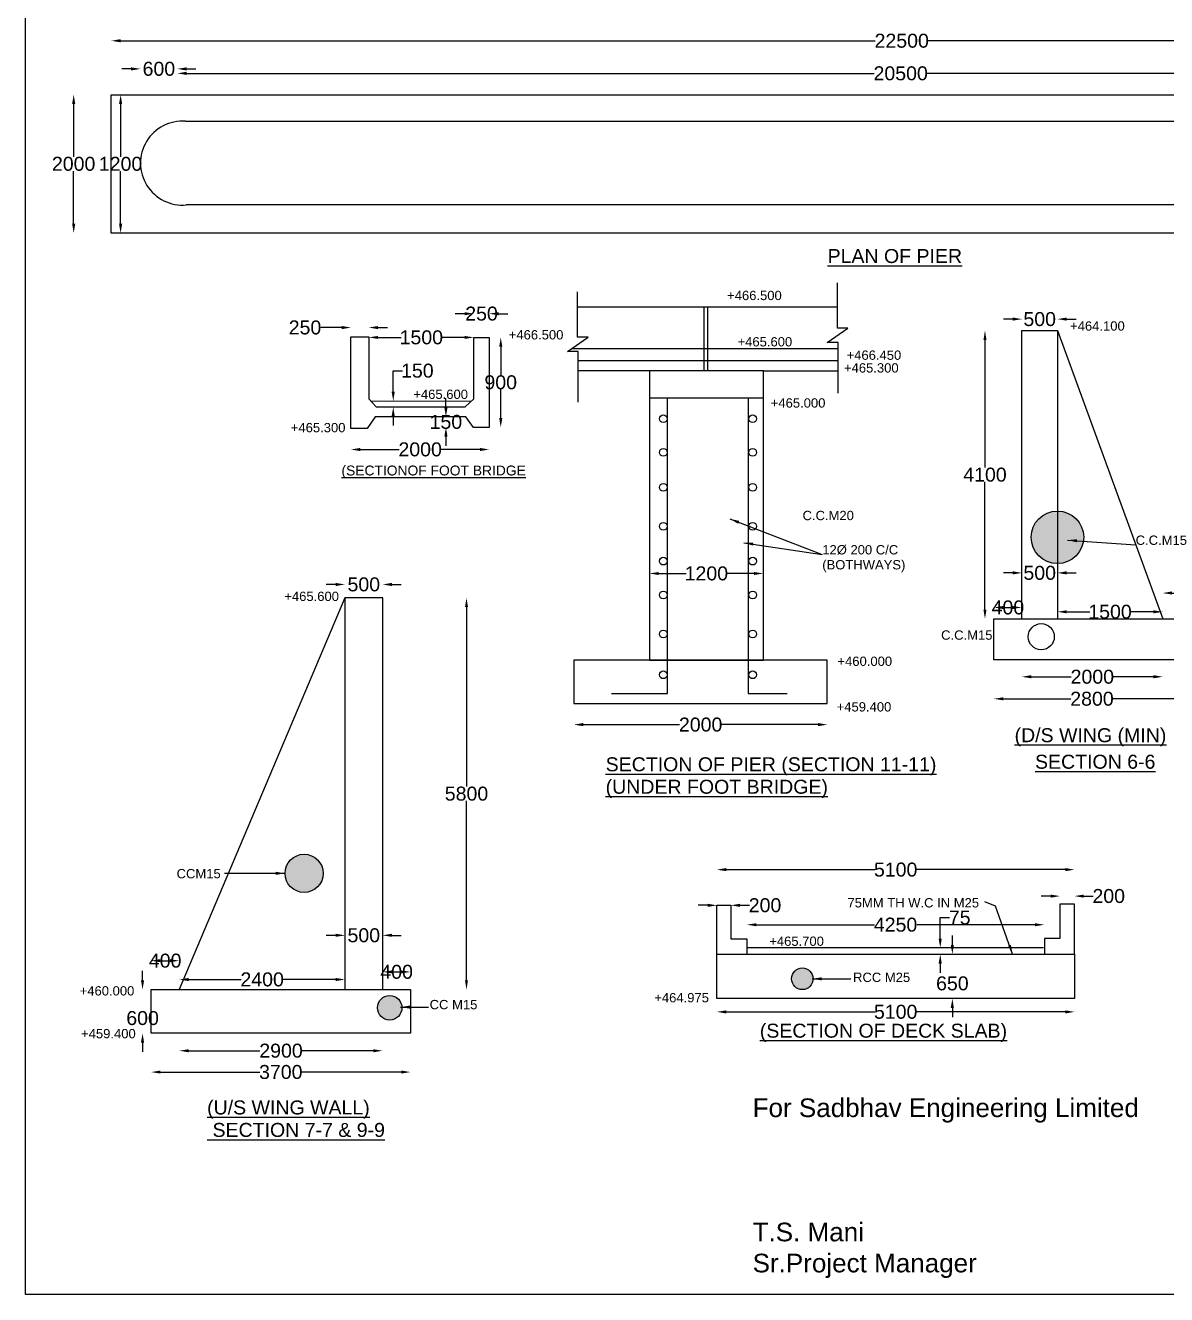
# Model space of a CAD drawing. Header units: inches. Extents: x 20490 to 23687, y 63 to 1928.
# Drawn here: x 20490 to 21470, y 63 to 1153 of the extents above; entities that cross this region are included whole.
import ezdxf

# ---------------------------------------------------------------- set-up
doc = ezdxf.new("R2010")
doc.units = ezdxf.units.IN
doc.header["$MEASUREMENT"] = 0
doc.layers.add('DIMENSIONS', color=255, linetype='Continuous')
doc.layers.add('TEXT', color=1, linetype='Continuous')
doc.styles.get("Standard").update_dxf_attribs({"font": 'arial.ttf', "height": 12})
doc.dimstyles.get("Standard").update_dxf_attribs({"dimtxt": 12, "dimasz": 8, "dimexe": 0.18, "dimexo": 0.0625, "dimgap": 0.09, "dimtad": 0, "dimtih": 1, "dimtoh": 1, "dimdec": 4, "dimzin": 0, "dimdsep": 46, "dimtxsty": 'Standard', "dimcen": 0.09, "dimse1": 1, "dimse2": 1, "dimadec": 0, "dimazin": 0, "dimtfac": 1, "dimtdec": 4, "dimtofl": 0, "dimtmove": 0, "dimatfit": 3, "dimfxl": 1, "dimtolj": 1, "dimtzin": 0, "dimarcsym": 0})
pattern_1 = [(50, (0, 0), (3.5863009, -0.31376067), [0.375, -4.125]), (355, (0, 0), (-0.69375667, 3.76096067), [0.3, -3.3]), (100.4514, (0.299, -0.026), (2.8925469, 3.4471977), [0.31870095, -3.50571056]), (46.1842, (0, 1), (5.3362052, -0.8275951), [0.5625, -6.1875]), (96.6356, (0.4447, 0.931), (4.6733135, 4.8705894), [0.4780514, -5.258565]), (351.1842, (0, 1), (4.6733097, 4.870593), [0.45, -4.95]), (21, (0.5, 0.75), (2.98453526, -2.01309445), [0.375, -4.125]), (326, (0.5, 0.75), (1.21657666, 3.6257502), [0.3, -3.3]), (71.4514, (0.7487, 0.5822), (4.20111314, 1.6126525), [0.31870095, -3.50571056]), (37.5, (0, 0), (0.06079928, 1.66446927), [0, -3.26, 0, -3.35, 0, -3.3125]), (7.5, (0, 0), (1.31534769, 1.97205856), [0, -1.91, 0, -3.185, 0, -1.2625]), (327.5, (-1.115, 0), (2.66911218, -0.11277436), [0, -1.25, 0, -3.9, 0, -5.175]), (317.5, (-1.615, 0), (2.91593085, 0.5005249), [0, -1.625, 0, -2.59, 0, -3.675])]

# ---------------------------------------------------------------- blocks, each defined once
blk = doc.blocks.new('*D23')
at = {"layer": 'Defpoints', "color": 0, "transparency": 16777216}
for p in [(21921.7, 1139.8), (20563.9, 1093.5), (21921.7, 1093.5)]:
    blk.add_point(p, dxfattribs=at)
at = {"layer": 'DIMENSIONS', "color": 0, "lineweight": -2, "transparency": 16777216}
for p, q in [((20571.9, 1139.8), (21220, 1139.8)), ((21913.7, 1139.8), (21265.5, 1139.8))]:
    blk.add_line(p, q, dxfattribs=at)
at = {"layer": 'DIMENSIONS', "color": 0, "transparency": 16777216}
for points in [[(20571.9, 1141.2), (20571.9, 1138.5), (20563.9, 1139.8)], [(21913.7, 1141.2), (21913.7, 1138.5), (21921.7, 1139.8)]]:
    blk.add_solid(points, dxfattribs=at)
at = {"layer": 'DIMENSIONS', "color": 0, "transparency": 16777216, "insert": (21242.8, 1139.8), "char_height": 12, "attachment_point": 5}
blk.add_mtext('\\A1;22500', dxfattribs=at)
blk = doc.blocks.new('*D24')
at = {"layer": 'Defpoints', "color": 0, "transparency": 16777216}
for p in [(20620.6, 1115.7), (20620.6, 1070.5), (20589, 1034.8)]:
    blk.add_point(p, dxfattribs=at)
at = {"layer": 'DIMENSIONS', "color": 0, "lineweight": -2, "transparency": 16777216}
for p, q in [((20581, 1115.7), (20573, 1115.7)), ((20628.6, 1115.7), (20636.6, 1115.7))]:
    blk.add_line(p, q, dxfattribs=at)
at = {"layer": 'DIMENSIONS', "color": 0, "transparency": 16777216}
for points in [[(20581, 1117), (20581, 1114.3), (20589, 1115.7)], [(20628.6, 1117), (20628.6, 1114.3), (20620.6, 1115.7)]]:
    blk.add_solid(points, dxfattribs=at)
at = {"layer": 'DIMENSIONS', "color": 0, "transparency": 16777216, "insert": (20604.8, 1115.7), "char_height": 12, "attachment_point": 5}
blk.add_mtext('\\A1;600', dxfattribs=at)
blk = doc.blocks.new('*D25')
at = {"layer": 'Defpoints', "color": 0, "transparency": 16777216}
for p in [(21863.2, 1111.8), (20620.6, 1070.6), (21863.2, 1070.7)]:
    blk.add_point(p, dxfattribs=at)
at = {"layer": 'DIMENSIONS', "color": 0, "lineweight": -2, "transparency": 16777216}
for p, q in [((20628.6, 1111.8), (21219.1, 1111.8)), ((21855.2, 1111.8), (21264.6, 1111.8))]:
    blk.add_line(p, q, dxfattribs=at)
at = {"layer": 'DIMENSIONS', "color": 0, "transparency": 16777216}
for points in [[(20628.6, 1113.2), (20628.6, 1110.5), (20620.6, 1111.8)], [(21855.2, 1113.2), (21855.2, 1110.5), (21863.2, 1111.8)]]:
    blk.add_solid(points, dxfattribs=at)
at = {"layer": 'DIMENSIONS', "color": 0, "transparency": 16777216, "insert": (21241.9, 1111.8), "char_height": 12, "attachment_point": 5}
blk.add_mtext('\\A1;20500', dxfattribs=at)
blk = doc.blocks.new('*D27')
at = {"layer": 'Defpoints', "color": 0, "transparency": 16777216}
for p in [(20563.9, 1093.6), (20531.6, 974.7), (20563.9, 974.7)]:
    blk.add_point(p, dxfattribs=at)
at = {"layer": 'DIMENSIONS', "color": 0, "lineweight": -2, "transparency": 16777216}
for p, q in [((20531.6, 1085.6), (20531.6, 1040.3)), ((20531.6, 982.7), (20531.6, 1027.9))]:
    blk.add_line(p, q, dxfattribs=at)
at = {"layer": 'DIMENSIONS', "color": 0, "transparency": 16777216}
for points in [[(20530.3, 1085.6), (20533, 1085.6), (20531.6, 1093.6)], [(20530.3, 982.7), (20533, 982.7), (20531.6, 974.7)]]:
    blk.add_solid(points, dxfattribs=at)
at = {"layer": 'DIMENSIONS', "color": 0, "transparency": 16777216, "insert": (20531.6, 1034.1), "char_height": 12, "attachment_point": 5}
blk.add_mtext('\\A1;2000', dxfattribs=at)
blk = doc.blocks.new('*D28')
at = {"layer": 'Defpoints', "color": 0, "transparency": 16777216}
for p in [(20563.9, 1093.5), (20563.9, 974.7), (20571.9, 974.7)]:
    blk.add_point(p, dxfattribs=at)
at = {"layer": 'DIMENSIONS', "color": 0, "lineweight": -2, "transparency": 16777216}
for p, q in [((20571.9, 1085.5), (20571.9, 1040.3)), ((20571.9, 982.7), (20571.9, 1027.9))]:
    blk.add_line(p, q, dxfattribs=at)
at = {"layer": 'DIMENSIONS', "color": 0, "transparency": 16777216}
for points in [[(20570.6, 1085.5), (20573.3, 1085.5), (20571.9, 1093.5)], [(20570.6, 982.7), (20573.3, 982.7), (20571.9, 974.7)]]:
    blk.add_solid(points, dxfattribs=at)
at = {"layer": 'DIMENSIONS', "color": 0, "transparency": 16777216, "insert": (20571.9, 1034.1), "char_height": 12, "attachment_point": 5}
blk.add_mtext('\\A1;1200', dxfattribs=at)
blk = doc.blocks.new('*D45')
at = {"layer": 'Defpoints', "color": 0, "transparency": 16777216}
for p in [(20769.8, 885.5), (20785.1, 893.6), (20785.1, 885.5)]:
    blk.add_point(p, dxfattribs=at)
at = {"layer": 'DIMENSIONS', "color": 0, "lineweight": -2, "transparency": 16777216}
for p, q in [((20761.8, 893.6), (20743.8, 893.6)), ((20793.1, 893.6), (20801.1, 893.6))]:
    blk.add_line(p, q, dxfattribs=at)
at = {"layer": 'DIMENSIONS', "color": 0, "transparency": 16777216}
for points in [[(20761.8, 894.9), (20761.8, 892.2), (20769.8, 893.6)], [(20793.1, 894.9), (20793.1, 892.2), (20785.1, 893.6)]]:
    blk.add_solid(points, dxfattribs=at)
at = {"layer": 'DIMENSIONS', "color": 0, "transparency": 16777216, "insert": (20730.3, 893.6), "char_height": 12, "attachment_point": 5}
blk.add_mtext('\\A1;250', dxfattribs=at)
blk = doc.blocks.new('*D46')
at = {"layer": 'Defpoints', "color": 0, "transparency": 16777216}
for p in [(20785.1, 885.5), (20875.3, 885.1), (20875.3, 885.1)]:
    blk.add_point(p, dxfattribs=at)
at = {"layer": 'DIMENSIONS', "color": 0, "lineweight": -2, "transparency": 16777216}
for p, q in [((20793.1, 885.1), (20812.8, 885.1)), ((20867.3, 885.1), (20847.6, 885.1))]:
    blk.add_line(p, q, dxfattribs=at)
at = {"layer": 'DIMENSIONS', "color": 0, "transparency": 16777216}
for points in [[(20793.1, 886.4), (20793.1, 883.8), (20785.1, 885.1)], [(20867.3, 886.4), (20867.3, 883.8), (20875.3, 885.1)]]:
    blk.add_solid(points, dxfattribs=at)
at = {"layer": 'DIMENSIONS', "color": 0, "transparency": 16777216, "insert": (20830.2, 885.1), "char_height": 12, "attachment_point": 5}
blk.add_mtext('\\A1;1500', dxfattribs=at)
blk = doc.blocks.new('*D47')
at = {"layer": 'Defpoints', "color": 0, "transparency": 16777216}
for p in [(20888.5, 905.5), (20875.3, 884.7), (20888.5, 884.7)]:
    blk.add_point(p, dxfattribs=at)
at = {"layer": 'DIMENSIONS', "color": 0, "lineweight": -2, "transparency": 16777216}
for p, q in [((20867.3, 905.5), (20859.3, 905.5)), ((20896.5, 905.5), (20904.5, 905.5))]:
    blk.add_line(p, q, dxfattribs=at)
at = {"layer": 'DIMENSIONS', "color": 0, "transparency": 16777216}
for points in [[(20867.3, 906.8), (20867.3, 904.1), (20875.3, 905.5)], [(20896.5, 906.8), (20896.5, 904.1), (20888.5, 905.5)]]:
    blk.add_solid(points, dxfattribs=at)
at = {"layer": 'DIMENSIONS', "color": 0, "transparency": 16777216, "insert": (20881.9, 905.5), "char_height": 12, "attachment_point": 5}
blk.add_mtext('\\A1;250', dxfattribs=at)
blk = doc.blocks.new('*D48')
at = {"layer": 'Defpoints', "color": 0, "transparency": 16777216}
for p in [(20890.1, 885.1), (20890.1, 807.9), (20898.4, 807.9)]:
    blk.add_point(p, dxfattribs=at)
at = {"layer": 'DIMENSIONS', "color": 0, "lineweight": -2, "transparency": 16777216}
for p, q in [((20898.4, 877.1), (20898.4, 852.7)), ((20898.4, 815.9), (20898.4, 840.3))]:
    blk.add_line(p, q, dxfattribs=at)
at = {"layer": 'DIMENSIONS', "color": 0, "transparency": 16777216}
for points in [[(20897.1, 877.1), (20899.8, 877.1), (20898.4, 885.1)], [(20897.1, 815.9), (20899.8, 815.9), (20898.4, 807.9)]]:
    blk.add_solid(points, dxfattribs=at)
at = {"layer": 'DIMENSIONS', "color": 0, "transparency": 16777216, "insert": (20898.4, 846.5), "char_height": 12, "attachment_point": 5}
blk.add_mtext('\\A1;900', dxfattribs=at)
blk = doc.blocks.new('*D49')
at = {"layer": 'Defpoints', "color": 0, "transparency": 16777216}
for p in [(20816.6, 830.5), (20806.1, 825.4), (20816.6, 825.4)]:
    blk.add_point(p, dxfattribs=at)
at = {"layer": 'DIMENSIONS', "color": 0, "lineweight": -2, "transparency": 16777216}
for p, q in [((20806.1, 838.5), (20806.1, 856.5)), ((20806.1, 856.5), (20814.1, 856.5)), ((20806.1, 817.4), (20806.1, 809.4))]:
    blk.add_line(p, q, dxfattribs=at)
at = {"layer": 'DIMENSIONS', "color": 0, "transparency": 16777216}
for points in [[(20804.7, 838.5), (20807.4, 838.5), (20806.1, 830.5)], [(20804.7, 817.4), (20807.4, 817.4), (20806.1, 825.4)]]:
    blk.add_solid(points, dxfattribs=at)
at = {"layer": 'DIMENSIONS', "color": 0, "transparency": 16777216, "insert": (20826.8, 856.5), "char_height": 12, "attachment_point": 5}
blk.add_mtext('\\A1;150', dxfattribs=at)
blk = doc.blocks.new('*D50')
at = {"layer": 'Defpoints', "color": 0, "transparency": 16777216}
for p in [(20851.3, 807.9), (20868.3, 817), (20875, 807.9)]:
    blk.add_point(p, dxfattribs=at)
at = {"layer": 'DIMENSIONS', "color": 0, "lineweight": -2, "transparency": 16777216}
for p, q in [((20851.3, 825), (20851.3, 833)), ((20851.3, 799.9), (20851.3, 791.9))]:
    blk.add_line(p, q, dxfattribs=at)
at = {"layer": 'DIMENSIONS', "color": 0, "transparency": 16777216}
for points in [[(20850, 825), (20852.7, 825), (20851.3, 817)], [(20850, 799.9), (20852.7, 799.9), (20851.3, 807.9)]]:
    blk.add_solid(points, dxfattribs=at)
at = {"layer": 'DIMENSIONS', "color": 0, "transparency": 16777216, "insert": (20851.3, 812.5), "char_height": 12, "attachment_point": 5}
blk.add_mtext('\\A1;150', dxfattribs=at)
blk = doc.blocks.new('*D51')
at = {"layer": 'Defpoints', "color": 0, "transparency": 16777216}
for p in [(20769.8, 807.2), (20888.5, 807.2), (20888.5, 788.9)]:
    blk.add_point(p, dxfattribs=at)
at = {"layer": 'DIMENSIONS', "color": 0, "lineweight": -2, "transparency": 16777216}
for p, q in [((20777.8, 788.9), (20811.1, 788.9)), ((20880.5, 788.9), (20847.2, 788.9))]:
    blk.add_line(p, q, dxfattribs=at)
at = {"layer": 'DIMENSIONS', "color": 0, "transparency": 16777216}
for points in [[(20777.8, 790.2), (20777.8, 787.5), (20769.8, 788.9)], [(20880.5, 790.2), (20880.5, 787.5), (20888.5, 788.9)]]:
    blk.add_solid(points, dxfattribs=at)
at = {"layer": 'DIMENSIONS', "color": 0, "transparency": 16777216, "insert": (20829.2, 788.9), "char_height": 12, "attachment_point": 5}
blk.add_mtext('\\A1;2000', dxfattribs=at)
blk = doc.blocks.new('*D52')
at = {"layer": 'Defpoints', "color": 0, "transparency": 16777216}
for p in [(21026.1, 682.4), (21123.9, 682.4), (21123.9, 682.4)]:
    blk.add_point(p, dxfattribs=at)
at = {"layer": 'DIMENSIONS', "color": 0, "lineweight": -2, "transparency": 16777216}
for p, q in [((21034.1, 682.4), (21057.6, 682.4)), ((21115.9, 682.4), (21092.4, 682.4))]:
    blk.add_line(p, q, dxfattribs=at)
at = {"layer": 'DIMENSIONS', "color": 0, "transparency": 16777216}
for points in [[(21034.1, 683.7), (21034.1, 681.1), (21026.1, 682.4)], [(21115.9, 683.7), (21115.9, 681.1), (21123.9, 682.4)]]:
    blk.add_solid(points, dxfattribs=at)
at = {"layer": 'DIMENSIONS', "color": 0, "transparency": 16777216, "insert": (21075, 682.4), "char_height": 12, "attachment_point": 5}
blk.add_mtext('\\A1;1200', dxfattribs=at)
blk = doc.blocks.new('*D53')
at = {"layer": 'Defpoints', "color": 0, "transparency": 16777216}
for p in [(20961.3, 570.6), (21178.9, 570.6), (21178.9, 552.6)]:
    blk.add_point(p, dxfattribs=at)
at = {"layer": 'DIMENSIONS', "color": 0, "lineweight": -2, "transparency": 16777216}
for p, q in [((20969.3, 552.6), (21052, 552.6)), ((21170.9, 552.6), (21088.2, 552.6))]:
    blk.add_line(p, q, dxfattribs=at)
at = {"layer": 'DIMENSIONS', "color": 0, "transparency": 16777216}
for points in [[(20969.3, 554), (20969.3, 551.3), (20961.3, 552.6)], [(21170.9, 554), (21170.9, 551.3), (21178.9, 552.6)]]:
    blk.add_solid(points, dxfattribs=at)
at = {"layer": 'DIMENSIONS', "color": 0, "transparency": 16777216, "insert": (21070.1, 552.6), "char_height": 12, "attachment_point": 5}
blk.add_mtext('\\A1;2000', dxfattribs=at)
blk = doc.blocks.new('*D54')
at = {"layer": 'Defpoints', "color": 0, "transparency": 16777216}
for p in [(21376.5, 900.8), (21346.1, 891), (21376.5, 891)]:
    blk.add_point(p, dxfattribs=at)
at = {"layer": 'DIMENSIONS', "color": 0, "lineweight": -2, "transparency": 16777216}
for p, q in [((21338.1, 900.8), (21330.1, 900.8)), ((21384.5, 900.8), (21392.5, 900.8))]:
    blk.add_line(p, q, dxfattribs=at)
at = {"layer": 'DIMENSIONS', "color": 0, "transparency": 16777216}
for points in [[(21338.1, 902.2), (21338.1, 899.5), (21346.1, 900.8)], [(21384.5, 902.2), (21384.5, 899.5), (21376.5, 900.8)]]:
    blk.add_solid(points, dxfattribs=at)
at = {"layer": 'DIMENSIONS', "color": 0, "transparency": 16777216, "insert": (21361.3, 900.8), "char_height": 12, "attachment_point": 5}
blk.add_mtext('\\A1;500', dxfattribs=at)
blk = doc.blocks.new('*D55')
at = {"layer": 'Defpoints', "color": 0, "transparency": 16777216}
for p in [(21346.1, 891), (21314.3, 643.4), (21346.1, 643.4)]:
    blk.add_point(p, dxfattribs=at)
at = {"layer": 'DIMENSIONS', "color": 0, "lineweight": -2, "transparency": 16777216}
for p, q in [((21314.3, 883), (21314.3, 773.4)), ((21314.3, 651.4), (21314.3, 761))]:
    blk.add_line(p, q, dxfattribs=at)
at = {"layer": 'DIMENSIONS', "color": 0, "transparency": 16777216}
for points in [[(21313, 883), (21315.6, 883), (21314.3, 891)], [(21313, 651.4), (21315.6, 651.4), (21314.3, 643.4)]]:
    blk.add_solid(points, dxfattribs=at)
at = {"layer": 'DIMENSIONS', "color": 0, "transparency": 16777216, "insert": (21314.3, 767.2), "char_height": 12, "attachment_point": 5}
blk.add_mtext('\\A1;4100', dxfattribs=at)
blk = doc.blocks.new('*D56')
at = {"layer": 'Defpoints', "color": 0, "transparency": 16777216}
for p in [(21322, 643.4), (21346, 653.2), (21346, 643.4)]:
    blk.add_point(p, dxfattribs=at)
at = {"layer": 'DIMENSIONS', "color": 0, "lineweight": -2, "transparency": 16777216}
blk.add_line((21330, 653.2), (21338, 653.2), dxfattribs=at)
at = {"layer": 'DIMENSIONS', "color": 0, "transparency": 16777216}
for points in [[(21330, 654.5), (21330, 651.9), (21322, 653.2)], [(21338, 654.5), (21338, 651.9), (21346, 653.2)]]:
    blk.add_solid(points, dxfattribs=at)
at = {"layer": 'DIMENSIONS', "color": 0, "transparency": 16777216, "insert": (21334, 653.2), "char_height": 12, "attachment_point": 5}
blk.add_mtext('\\A1;400', dxfattribs=at)
blk = doc.blocks.new('*D57')
at = {"layer": 'Defpoints', "color": 0, "transparency": 16777216}
for p in [(21376.5, 682.9), (21346.1, 643.4), (21376.5, 643.4)]:
    blk.add_point(p, dxfattribs=at)
at = {"layer": 'DIMENSIONS', "color": 0, "lineweight": -2, "transparency": 16777216}
for p, q in [((21338.1, 682.9), (21330.1, 682.9)), ((21384.5, 682.9), (21392.5, 682.9))]:
    blk.add_line(p, q, dxfattribs=at)
at = {"layer": 'DIMENSIONS', "color": 0, "transparency": 16777216}
for points in [[(21338.1, 684.3), (21338.1, 681.6), (21346.1, 682.9)], [(21384.5, 684.3), (21384.5, 681.6), (21376.5, 682.9)]]:
    blk.add_solid(points, dxfattribs=at)
at = {"layer": 'DIMENSIONS', "color": 0, "transparency": 16777216, "insert": (21361.3, 682.9), "char_height": 12, "attachment_point": 5}
blk.add_mtext('\\A1;500', dxfattribs=at)
blk = doc.blocks.new('*D58')
at = {"layer": 'Defpoints', "color": 0, "transparency": 16777216}
for p in [(21376.5, 643.4), (21467, 649.5), (21467, 643.4)]:
    blk.add_point(p, dxfattribs=at)
at = {"layer": 'DIMENSIONS', "color": 0, "lineweight": -2, "transparency": 16777216}
for p, q in [((21384.5, 649.5), (21404.3, 649.5)), ((21459, 649.5), (21439.2, 649.5))]:
    blk.add_line(p, q, dxfattribs=at)
at = {"layer": 'DIMENSIONS', "color": 0, "transparency": 16777216}
for points in [[(21384.5, 650.8), (21384.5, 648.2), (21376.5, 649.5)], [(21459, 650.8), (21459, 648.2), (21467, 649.5)]]:
    blk.add_solid(points, dxfattribs=at)
at = {"layer": 'DIMENSIONS', "color": 0, "transparency": 16777216, "insert": (21421.7, 649.5), "char_height": 12, "attachment_point": 5}
blk.add_mtext('\\A1;1500', dxfattribs=at)
blk = doc.blocks.new('*D59')
at = {"layer": 'Defpoints', "color": 0, "transparency": 16777216}
for p in [(21490.3, 665.6), (21467, 643.4), (21490.3, 643.4)]:
    blk.add_point(p, dxfattribs=at)
at = {"layer": 'DIMENSIONS', "color": 0, "lineweight": -2, "transparency": 16777216}
for p, q in [((21475, 665.6), (21482.3, 665.6)), ((21490.3, 665.6), (21498.3, 665.6))]:
    blk.add_line(p, q, dxfattribs=at)
at = {"layer": 'DIMENSIONS', "color": 0, "transparency": 16777216}
for points in [[(21475, 667), (21475, 664.3), (21467, 665.6)], [(21482.3, 667), (21482.3, 664.3), (21490.3, 665.6)]]:
    blk.add_solid(points, dxfattribs=at)
at = {"layer": 'DIMENSIONS', "color": 0, "transparency": 16777216, "insert": (21511.9, 665.6), "char_height": 12, "attachment_point": 5}
blk.add_mtext('\\A1;400', dxfattribs=at)
blk = doc.blocks.new('*D61')
at = {"layer": 'Defpoints', "color": 0, "transparency": 16777216}
for p in [(21346, 643.4), (21467, 643.4), (21467, 593.7)]:
    blk.add_point(p, dxfattribs=at)
at = {"layer": 'DIMENSIONS', "color": 0, "lineweight": -2, "transparency": 16777216}
for p, q in [((21354, 593.7), (21388.4, 593.7)), ((21459, 593.7), (21424.6, 593.7))]:
    blk.add_line(p, q, dxfattribs=at)
at = {"layer": 'DIMENSIONS', "color": 0, "transparency": 16777216}
for points in [[(21354, 595.1), (21354, 592.4), (21346, 593.7)], [(21459, 595.1), (21459, 592.4), (21467, 593.7)]]:
    blk.add_solid(points, dxfattribs=at)
at = {"layer": 'DIMENSIONS', "color": 0, "transparency": 16777216, "insert": (21406.5, 593.7), "char_height": 12, "attachment_point": 5}
blk.add_mtext('\\A1;2000', dxfattribs=at)
blk = doc.blocks.new('*D62')
at = {"layer": 'Defpoints', "color": 0, "transparency": 16777216}
for p in [(21322, 608.1), (21490.3, 608.1), (21490.3, 574.8)]:
    blk.add_point(p, dxfattribs=at)
at = {"layer": 'DIMENSIONS', "color": 0, "lineweight": -2, "transparency": 16777216}
for p, q in [((21330, 574.8), (21388.1, 574.8)), ((21482.3, 574.8), (21424.3, 574.8))]:
    blk.add_line(p, q, dxfattribs=at)
at = {"layer": 'DIMENSIONS', "color": 0, "transparency": 16777216}
for points in [[(21330, 576.1), (21330, 573.5), (21322, 574.8)], [(21482.3, 576.1), (21482.3, 573.5), (21490.3, 574.8)]]:
    blk.add_solid(points, dxfattribs=at)
at = {"layer": 'DIMENSIONS', "color": 0, "transparency": 16777216, "insert": (21406.2, 574.8), "char_height": 12, "attachment_point": 5}
blk.add_mtext('\\A1;2800', dxfattribs=at)
blk = doc.blocks.new('*D63')
at = {"layer": 'Defpoints', "color": 0, "transparency": 16777216}
for p in [(20797, 673), (20764.6, 661.4), (20797, 661.4)]:
    blk.add_point(p, dxfattribs=at)
at = {"layer": 'DIMENSIONS', "color": 0, "lineweight": -2, "transparency": 16777216}
for p, q in [((20756.6, 673), (20748.6, 673)), ((20805, 673), (20813, 673))]:
    blk.add_line(p, q, dxfattribs=at)
at = {"layer": 'DIMENSIONS', "color": 0, "transparency": 16777216}
for points in [[(20756.6, 674.3), (20756.6, 671.6), (20764.6, 673)], [(20805, 674.3), (20805, 671.6), (20797, 673)]]:
    blk.add_solid(points, dxfattribs=at)
at = {"layer": 'DIMENSIONS', "color": 0, "transparency": 16777216, "insert": (20780.8, 673), "char_height": 12, "attachment_point": 5}
blk.add_mtext('\\A1;500', dxfattribs=at)
blk = doc.blocks.new('*D64')
at = {"layer": 'Defpoints', "color": 0, "transparency": 16777216}
for p in [(20797, 661.5), (20797, 325.1), (20869, 325.1)]:
    blk.add_point(p, dxfattribs=at)
at = {"layer": 'DIMENSIONS', "color": 0, "lineweight": -2, "transparency": 16777216}
for p, q in [((20869, 653.5), (20869, 499.5)), ((20869, 333.1), (20869, 487.1))]:
    blk.add_line(p, q, dxfattribs=at)
at = {"layer": 'DIMENSIONS', "color": 0, "transparency": 16777216}
for points in [[(20867.7, 653.5), (20870.3, 653.5), (20869, 661.5)], [(20867.7, 333.1), (20870.3, 333.1), (20869, 325.1)]]:
    blk.add_solid(points, dxfattribs=at)
at = {"layer": 'DIMENSIONS', "color": 0, "transparency": 16777216, "insert": (20869, 493.3), "char_height": 12, "attachment_point": 5}
blk.add_mtext('\\A1;5800', dxfattribs=at)
blk = doc.blocks.new('*D65')
at = {"layer": 'Defpoints', "color": 0, "transparency": 16777216}
for p in [(20820.9, 340.3), (20797.1, 325.1), (20820.9, 325.1)]:
    blk.add_point(p, dxfattribs=at)
at = {"layer": 'DIMENSIONS', "color": 0, "lineweight": -2, "transparency": 16777216}
blk.add_line((20805.1, 340.3), (20812.9, 340.3), dxfattribs=at)
at = {"layer": 'DIMENSIONS', "color": 0, "transparency": 16777216}
for points in [[(20805.1, 341.6), (20805.1, 339), (20797.1, 340.3)], [(20812.9, 341.6), (20812.9, 339), (20820.9, 340.3)]]:
    blk.add_solid(points, dxfattribs=at)
at = {"layer": 'DIMENSIONS', "color": 0, "transparency": 16777216, "insert": (20809, 340.3), "char_height": 12, "attachment_point": 5}
blk.add_mtext('\\A1;400', dxfattribs=at)
blk = doc.blocks.new('*D66')
at = {"layer": 'Defpoints', "color": 0, "transparency": 16777216}
for p in [(20797, 371.7), (20764.6, 325.1), (20797, 325.1)]:
    blk.add_point(p, dxfattribs=at)
at = {"layer": 'DIMENSIONS', "color": 0, "lineweight": -2, "transparency": 16777216}
for p, q in [((20756.6, 371.7), (20748.6, 371.7)), ((20805, 371.7), (20813, 371.7))]:
    blk.add_line(p, q, dxfattribs=at)
at = {"layer": 'DIMENSIONS', "color": 0, "transparency": 16777216}
for points in [[(20756.6, 373.1), (20756.6, 370.4), (20764.6, 371.7)], [(20805, 373.1), (20805, 370.4), (20797, 371.7)]]:
    blk.add_solid(points, dxfattribs=at)
at = {"layer": 'DIMENSIONS', "color": 0, "transparency": 16777216, "insert": (20780.8, 371.7), "char_height": 12, "attachment_point": 5}
blk.add_mtext('\\A1;500', dxfattribs=at)
blk = doc.blocks.new('*D67')
at = {"layer": 'Defpoints', "color": 0, "transparency": 16777216}
for p in [(20764.6, 333.8), (20622.3, 325.1), (20764.6, 325.2)]:
    blk.add_point(p, dxfattribs=at)
at = {"layer": 'DIMENSIONS', "color": 0, "lineweight": -2, "transparency": 16777216}
for p, q in [((20630.3, 333.8), (20675.4, 333.8)), ((20756.6, 333.8), (20711.6, 333.8))]:
    blk.add_line(p, q, dxfattribs=at)
at = {"layer": 'DIMENSIONS', "color": 0, "transparency": 16777216}
for points in [[(20630.3, 335.1), (20630.3, 332.4), (20622.3, 333.8)], [(20756.6, 335.1), (20756.6, 332.4), (20764.6, 333.8)]]:
    blk.add_solid(points, dxfattribs=at)
at = {"layer": 'DIMENSIONS', "color": 0, "transparency": 16777216, "insert": (20693.5, 333.8), "char_height": 12, "attachment_point": 5}
blk.add_mtext('\\A1;2400', dxfattribs=at)
blk = doc.blocks.new('*D68')
at = {"layer": 'Defpoints', "color": 0, "transparency": 16777216}
for p in [(20622.3, 349.9), (20598.1, 325.1), (20622.3, 325.2)]:
    blk.add_point(p, dxfattribs=at)
at = {"layer": 'DIMENSIONS', "color": 0, "lineweight": -2, "transparency": 16777216}
blk.add_line((20606.1, 349.9), (20614.3, 349.9), dxfattribs=at)
at = {"layer": 'DIMENSIONS', "color": 0, "transparency": 16777216}
for points in [[(20606.1, 351.3), (20606.1, 348.6), (20598.1, 349.9)], [(20614.3, 351.3), (20614.3, 348.6), (20622.3, 349.9)]]:
    blk.add_solid(points, dxfattribs=at)
at = {"layer": 'DIMENSIONS', "color": 0, "transparency": 16777216, "insert": (20610.2, 349.9), "char_height": 12, "attachment_point": 5}
blk.add_mtext('\\A1;400', dxfattribs=at)
blk = doc.blocks.new('*D69')
at = {"layer": 'Defpoints', "color": 0, "transparency": 16777216}
for p in [(20598.1, 325.1), (20590.8, 287.6), (20598.1, 287.6)]:
    blk.add_point(p, dxfattribs=at)
at = {"layer": 'DIMENSIONS', "color": 0, "lineweight": -2, "transparency": 16777216}
for p, q in [((20590.8, 333.1), (20590.8, 341.1)), ((20590.8, 279.6), (20590.8, 271.6))]:
    blk.add_line(p, q, dxfattribs=at)
at = {"layer": 'DIMENSIONS', "color": 0, "transparency": 16777216}
for points in [[(20589.4, 333.1), (20592.1, 333.1), (20590.8, 325.1)], [(20589.4, 279.6), (20592.1, 279.6), (20590.8, 287.6)]]:
    blk.add_solid(points, dxfattribs=at)
at = {"layer": 'DIMENSIONS', "color": 0, "transparency": 16777216, "insert": (20590.8, 300.6), "char_height": 12, "attachment_point": 5}
blk.add_mtext('\\A1;600', dxfattribs=at)
blk = doc.blocks.new('*D70')
at = {"layer": 'Defpoints', "color": 0, "transparency": 16777216}
for p in [(20622.3, 325.1), (20797, 325.1), (20797, 272.6)]:
    blk.add_point(p, dxfattribs=at)
at = {"layer": 'DIMENSIONS', "color": 0, "lineweight": -2, "transparency": 16777216}
for p, q in [((20630.3, 272.6), (20691.6, 272.6)), ((20789, 272.6), (20727.8, 272.6))]:
    blk.add_line(p, q, dxfattribs=at)
at = {"layer": 'DIMENSIONS', "color": 0, "transparency": 16777216}
for points in [[(20630.3, 273.9), (20630.3, 271.3), (20622.3, 272.6)], [(20789, 273.9), (20789, 271.3), (20797, 272.6)]]:
    blk.add_solid(points, dxfattribs=at)
at = {"layer": 'DIMENSIONS', "color": 0, "transparency": 16777216, "insert": (20709.7, 272.6), "char_height": 12, "attachment_point": 5}
blk.add_mtext('\\A1;2900', dxfattribs=at)
blk = doc.blocks.new('*D71')
at = {"layer": 'Defpoints', "color": 0, "transparency": 16777216}
for p in [(20598.1, 287.6), (20820.9, 287.6), (20820.9, 254.3)]:
    blk.add_point(p, dxfattribs=at)
at = {"layer": 'DIMENSIONS', "color": 0, "lineweight": -2, "transparency": 16777216}
for p, q in [((20606.1, 254.3), (20691.5, 254.3)), ((20812.9, 254.3), (20727.5, 254.3))]:
    blk.add_line(p, q, dxfattribs=at)
at = {"layer": 'DIMENSIONS', "color": 0, "transparency": 16777216}
for points in [[(20606.1, 255.6), (20606.1, 253), (20598.1, 254.3)], [(20812.9, 255.6), (20812.9, 253), (20820.9, 254.3)]]:
    blk.add_solid(points, dxfattribs=at)
at = {"layer": 'DIMENSIONS', "color": 0, "transparency": 16777216, "insert": (20709.5, 254.3), "char_height": 12, "attachment_point": 5}
blk.add_mtext('\\A1;3700', dxfattribs=at)
blk = doc.blocks.new('*D72')
at = {"layer": 'Defpoints', "color": 0, "transparency": 16777216}
for p in [(21084.1, 397.5), (21096, 397.5), (21096, 397.5)]:
    blk.add_point(p, dxfattribs=at)
at = {"layer": 'DIMENSIONS', "color": 0, "lineweight": -2, "transparency": 16777216}
for p, q in [((21076.1, 397.5), (21068.1, 397.5)), ((21104, 397.5), (21112, 397.5))]:
    blk.add_line(p, q, dxfattribs=at)
at = {"layer": 'DIMENSIONS', "color": 0, "transparency": 16777216}
for points in [[(21076.1, 398.8), (21076.1, 396.1), (21084.1, 397.5)], [(21104, 398.8), (21104, 396.1), (21096, 397.5)]]:
    blk.add_solid(points, dxfattribs=at)
at = {"layer": 'DIMENSIONS', "color": 0, "transparency": 16777216, "insert": (21125.4, 397.5), "char_height": 12, "attachment_point": 5}
blk.add_mtext('\\A1;200', dxfattribs=at)
blk = doc.blocks.new('*D73')
at = {"layer": 'Defpoints', "color": 0, "transparency": 16777216}
for p in [(21391.2, 428.1), (21084.1, 397.7), (21391.2, 398.6)]:
    blk.add_point(p, dxfattribs=at)
at = {"layer": 'DIMENSIONS', "color": 0, "lineweight": -2, "transparency": 16777216}
for p, q in [((21092.1, 428.1), (21219.7, 428.1)), ((21383.2, 428.1), (21255.6, 428.1))]:
    blk.add_line(p, q, dxfattribs=at)
at = {"layer": 'DIMENSIONS', "color": 0, "transparency": 16777216}
for points in [[(21092.1, 429.5), (21092.1, 426.8), (21084.1, 428.1)], [(21383.2, 429.5), (21383.2, 426.8), (21391.2, 428.1)]]:
    blk.add_solid(points, dxfattribs=at)
at = {"layer": 'DIMENSIONS', "color": 0, "transparency": 16777216, "insert": (21237.6, 428.1), "char_height": 12, "attachment_point": 5}
blk.add_mtext('\\A1;5100', dxfattribs=at)
blk = doc.blocks.new('*D74')
at = {"layer": 'Defpoints', "color": 0, "transparency": 16777216}
for p in [(21391.2, 405.4), (21378.6, 398.6), (21391.2, 398.6)]:
    blk.add_point(p, dxfattribs=at)
at = {"layer": 'DIMENSIONS', "color": 0, "lineweight": -2, "transparency": 16777216}
for p, q in [((21370.6, 405.4), (21362.6, 405.4)), ((21399.2, 405.4), (21407.2, 405.4))]:
    blk.add_line(p, q, dxfattribs=at)
at = {"layer": 'DIMENSIONS', "color": 0, "transparency": 16777216}
for points in [[(21370.6, 406.7), (21370.6, 404), (21378.6, 405.4)], [(21399.2, 406.7), (21399.2, 404), (21391.2, 405.4)]]:
    blk.add_solid(points, dxfattribs=at)
at = {"layer": 'DIMENSIONS', "color": 0, "transparency": 16777216, "insert": (21420.6, 405.4), "char_height": 12, "attachment_point": 5}
blk.add_mtext('\\A1;200', dxfattribs=at)
blk = doc.blocks.new('*D75')
at = {"layer": 'Defpoints', "color": 0, "transparency": 16777216}
for p in [(21365.3, 380.8), (21109.8, 368.8), (21365.3, 369.1)]:
    blk.add_point(p, dxfattribs=at)
at = {"layer": 'DIMENSIONS', "color": 0, "lineweight": -2, "transparency": 16777216}
for p, q in [((21117.8, 380.8), (21219.3, 380.8)), ((21357.3, 380.8), (21255.8, 380.8))]:
    blk.add_line(p, q, dxfattribs=at)
at = {"layer": 'DIMENSIONS', "color": 0, "transparency": 16777216}
for points in [[(21117.8, 382.1), (21117.8, 379.5), (21109.8, 380.8)], [(21357.3, 382.1), (21357.3, 379.5), (21365.3, 380.8)]]:
    blk.add_solid(points, dxfattribs=at)
at = {"layer": 'DIMENSIONS', "color": 0, "transparency": 16777216, "insert": (21237.5, 380.8), "char_height": 12, "attachment_point": 5}
blk.add_mtext('\\A1;4250', dxfattribs=at)
blk = doc.blocks.new('*D76')
at = {"layer": 'Defpoints', "color": 0, "transparency": 16777216}
for p in [(21282.5, 360.9), (21275.9, 355.5), (21282.5, 355.5)]:
    blk.add_point(p, dxfattribs=at)
at = {"layer": 'DIMENSIONS', "color": 0, "lineweight": -2, "transparency": 16777216}
for p, q in [((21275.9, 368.9), (21275.9, 386.9)), ((21275.9, 386.9), (21283.9, 386.9)), ((21275.9, 347.5), (21275.9, 339.5))]:
    blk.add_line(p, q, dxfattribs=at)
at = {"layer": 'DIMENSIONS', "color": 0, "transparency": 16777216}
for points in [[(21274.5, 368.9), (21277.2, 368.9), (21275.9, 360.9)], [(21274.5, 347.5), (21277.2, 347.5), (21275.9, 355.5)]]:
    blk.add_solid(points, dxfattribs=at)
at = {"layer": 'DIMENSIONS', "color": 0, "transparency": 16777216, "insert": (21292.6, 386.9), "char_height": 12, "attachment_point": 5}
blk.add_mtext('\\A1;75', dxfattribs=at)
blk = doc.blocks.new('*D77')
at = {"layer": 'Defpoints', "color": 0, "transparency": 16777216}
for p in [(21286.3, 355.5), (21286.3, 317.4), (21286.3, 317.4)]:
    blk.add_point(p, dxfattribs=at)
at = {"layer": 'DIMENSIONS', "color": 0, "lineweight": -2, "transparency": 16777216}
for p, q in [((21286.3, 363.5), (21286.3, 371.5)), ((21286.3, 309.4), (21286.3, 301.4))]:
    blk.add_line(p, q, dxfattribs=at)
at = {"layer": 'DIMENSIONS', "color": 0, "transparency": 16777216}
for points in [[(21284.9, 363.5), (21287.6, 363.5), (21286.3, 355.5)], [(21284.9, 309.4), (21287.6, 309.4), (21286.3, 317.4)]]:
    blk.add_solid(points, dxfattribs=at)
at = {"layer": 'DIMENSIONS', "color": 0, "transparency": 16777216, "insert": (21286.3, 330.4), "char_height": 12, "attachment_point": 5}
blk.add_mtext('\\A1;650', dxfattribs=at)
blk = doc.blocks.new('*D78')
at = {"layer": 'Defpoints', "color": 0, "transparency": 16777216}
for p in [(21084.1, 317.4), (21391.2, 317.4), (21391.2, 306)]:
    blk.add_point(p, dxfattribs=at)
at = {"layer": 'DIMENSIONS', "color": 0, "lineweight": -2, "transparency": 16777216}
for p, q in [((21092.1, 306), (21219.7, 306)), ((21383.2, 306), (21255.6, 306))]:
    blk.add_line(p, q, dxfattribs=at)
at = {"layer": 'DIMENSIONS', "color": 0, "transparency": 16777216}
for points in [[(21092.1, 307.3), (21092.1, 304.6), (21084.1, 306)], [(21383.2, 307.3), (21383.2, 304.6), (21391.2, 306)]]:
    blk.add_solid(points, dxfattribs=at)
at = {"layer": 'DIMENSIONS', "color": 0, "transparency": 16777216, "insert": (21237.6, 306), "char_height": 12, "attachment_point": 5}
blk.add_mtext('\\A1;5100', dxfattribs=at)

msp = doc.modelspace()

# ---------------------------------------------------------------- hatches: boundary and pattern name
at = {"layer": 'DIMENSIONS'}
h = msp.add_hatch(dxfattribs=at)
h.set_pattern_fill('AR-CONC', color=0, scale=0.5, style=0)
h.set_pattern_definition(pattern_1)
h.paths.add_polyline_path([(21376.52709, 736.05448, 0.4142135624), (21353.95527, 713.48267, 0.4142135624), (21376.52709, 690.91085)])
h.paths.add_polyline_path([(21376.52709, 736.05448), (21376.52709, 690.91085, 0.4142135624), (21399.0989, 713.48267, 0.4142135624)])
h.paths.add_polyline_path([(21678.50841, 463.67732, 1), (21644.87247, 463.67732, 1)])
h.paths.add_polyline_path([(21739.27918, 288.40555, 1), (21719.14101, 288.40555, 1)])
h.paths.add_polyline_path([(21148.14112, 334.43583, 1), (21166.74548, 334.43583, 1)])
h = msp.add_hatch(dxfattribs=at)
h.set_pattern_fill('AR-CONC', color=0, scale=0.5, style=0)
h.set_pattern_definition(pattern_1)
h.paths.add_polyline_path([(20813.57919, 309.49021, 1), (20792.50986, 309.49021, 1)])
h.paths.add_polyline_path([(20713.14881, 424.94083, 1), (20745.91024, 424.94083, 1)])

# ---------------------------------------------------------------- linework, layer by layer
at = {"color": 0}
for points in [[(23646.15949, 63.2084), (20490.14615, 63.2084), (20490.14615, 1928.35646), (23646.15949, 1928.35646)], [(20563.85518, 1093.50504), (21921.65894, 1093.50504), (21921.65894, 974.68799), (20563.85518, 974.68799)], [(21026.05554, 607.93778), (21123.94894, 607.93778), (21123.94894, 856.43937), (21026.05554, 856.43937)], [(21321.99702, 643.37784), (21490.28725, 643.37784), (21490.28725, 608.13242), (21321.99702, 608.13242)], [(20961.27298, 570.64112), (21178.85672, 570.64112), (21178.85672, 607.93778), (20961.27298, 607.93778)], [(21084.10086, 355.53006), (21391.19477, 355.53006), (21391.19477, 317.44915), (21084.10086, 317.44915)], [(20598.1021, 325.13117), (20820.92366, 325.13117), (20820.92366, 287.57255), (20598.1021, 287.57255)]]:
    msp.add_lwpolyline(points, close=True, dxfattribs=at)
msp.add_lwpolyline([(20627.75858, 1070.68995), (21863.18892, 1070.68995, -1), (21863.18892, 998.9112), (20628.38166, 998.9112)], format="xyb", dxfattribs=at)
for points in [[(21188.08776, 837.13257), (21188.08776, 880.72432), (21178.7822, 880.72432), (21196.5791, 892.93001), (21187.50616, 892.93001), (21187.50616, 931.91457)], [(20964.97018, 829.46493), (20964.97018, 873.05668), (20955.66463, 873.05668), (20973.46152, 885.26236), (20964.38859, 885.26236), (20964.38859, 924.24692)], [(20964.38859, 911.49804), (21187.50616, 911.49804)], [(21072.98659, 856.43937), (21072.98659, 911.49804)], [(21076.32542, 856.43937), (21076.32542, 911.49804)], [(20769.75569, 807.23938), (20769.75569, 885.53014), (20785.14053, 885.53014), (20785.14053, 832.47052), (20791.5348, 825.43393), (20868.00486, 825.43393), (20875.30358, 832.38542), (20875.30358, 885.11667), (20888.54455, 885.11667), (20888.54455, 807.88976), (20875.04174, 807.88976), (20868.33735, 817.01689), (20790.69388, 817.01689), (20783.80359, 806.90629), (20769.75569, 806.90629), (20769.75569, 807.23938)], [(21346.08859, 643.37784), (21346.08859, 890.97601), (21376.52709, 890.97601), (21466.96755, 643.37784)], [(21376.52709, 890.97601), (21376.52709, 643.37784)], [(20959.20681, 875.48602), (21188.08776, 875.48602)], [(20964.97018, 865.3972), (21188.08776, 865.3972)], [(21026.05554, 856.43937), (20964.97018, 856.43937)], [(21123.94894, 856.43937), (21188.08776, 856.43937)], [(20786.91214, 830.52095), (20873.30995, 830.48664)], [(20993.67123, 579.3769), (21041.52661, 579.3769), (21041.52661, 833.26147)], [(21026.05554, 833.26147), (21123.94894, 833.26147)], [(21110.81431, 833.26147), (21110.81431, 579.3769), (21144.5228, 579.3769)], [(20797.01301, 325.13117), (20797.01301, 661.42292), (20764.57943, 661.42292), (20622.34586, 325.13117)], [(20764.57943, 661.42292), (20764.57943, 325.13117)], [(21084.10086, 355.53006), (21084.10086, 397.48213), (21095.97031, 397.48213), (21095.97031, 368.82703), (21109.75811, 368.82703), (21109.75811, 355.53006)], [(21391.19477, 355.53006), (21391.19477, 398.58493), (21378.64549, 398.58493), (21378.64549, 369.06555), (21365.29903, 369.06555), (21365.29903, 355.53006)], [(21364.54923, 360.92433), (21109.75811, 360.92433)]]:
    msp.add_lwpolyline(points, dxfattribs=at)
for centre, radius in [((21038.0951, 815.27004), 3.33454), ((21114.74153, 815.27004), 3.33454), ((21038.0951, 786.4295), 3.33454), ((21114.74153, 786.4295), 3.33454), ((21038.0951, 756.38305), 3.33454), ((21114.74153, 756.38305), 3.33454), ((21038.0951, 722.92168), 3.33454), ((21114.74153, 722.92168), 3.33454), ((21038.0951, 693.03313), 3.33454), ((21114.74153, 693.03313), 3.33454), ((21038.0951, 663.97597), 3.33454), ((21114.74153, 663.97597), 3.33454), ((21038.0951, 630.46756), 3.33454), ((21114.74153, 630.46756), 3.33454), ((21038.0951, 595.43988), 3.33454), ((21114.74153, 595.43988), 3.33454), ((20729.52953, 424.94083), 16.38071), ((21157.4433, 334.43583), 9.30218), ((20803.04452, 309.49021), 10.53466)]:
    msp.add_circle(centre, radius, dxfattribs=at)
msp.add_arc((20625.01443, 1034.77405), 36.02058, 85.63080412, 275.36388715, dxfattribs=at)
at = {"layer": 'DIMENSIONS', "color": 0}
for centre, radius in [((21376.52709, 713.48267), 22.57182), ((21362.64835, 628.11509), 11.21103)]:
    msp.add_circle(centre, radius, dxfattribs=at)

# ---------------------------------------------------------------- texts
at = {"layer": 'TEXT', "color": 0}
for s, height, p in [('%%UPLAN OF PIER', 12, (21179.13929, 948.98968)), ('+466.500', 8, (21092.8451, 917.13882)), ('+464.100', 8, (21387.42378, 890.91872)), ('+466.500', 8, (20905.31872, 883.36516)), ('+465.600', 8, (21101.81741, 877.35901)), ('+466.450', 8, (21195.46601, 865.87329)), ('+465.300', 8, (21193.22292, 854.94785)), ('+465.600', 8, (20823.34459, 832.27777)), ('+465.000', 8, (21130.3419, 824.84192)), ('+465.300', 8, (20718.13076, 803.65552)), ('%%U(SECTIONOF FOOT BRIDGE', 8.5, (20761.61797, 766.58356)), ('C.C.M20', 8, (21157.62954, 728.19507)), ('C.C.M15', 8, (21443.73211, 706.98934)), ('12Ø 200 C/C', 8, (21174.55706, 698.76257)), ('(BOTHWAYS)', 8, (21174.55706, 685.91127)), ('+465.600', 8, (20712.54807, 658.79004)), ('C.C.M15', 8, (21276.63362, 625.51761)), ('+460.000', 8, (21187.62988, 603.0379)), ('+459.400', 8, (21186.93035, 563.89815)), ('%%U(D/S WING (MIN)', 12, (21339.73084, 537.54637)), ('%%USECTION OF PIER (SECTION 11-11)', 12, (20988.53054, 512.56402)), ('%%USECTION 6-6', 12, (21357.28855, 514.7721)), ('%%U(UNDER FOOT BRIDGE)', 12, (20988.53054, 493.28707)), ('CCM15', 8, (20620.03329, 420.64044)), ('75MM TH W.C IN M25', 8, (21196.21377, 395.65688)), ('+465.700', 8, (21129.05181, 362.66885)), ('RCC M25', 8, (21201.00817, 331.66822)), ('+460.000', 8, (20536.79763, 320.04382)), ('CC M15', 8, (20837.3747, 308.24299)), ('+464.975', 8, (21030.30569, 314.17109)), ('%%U(SECTION OF DECK SLAB)', 12, (21120.93716, 283.83249)), ('+459.400', 8, (20537.99176, 283.29672)), ('%%U(U/S WING WALL)', 12, (20646.21633, 217.89661)), ('%%U SECTION 7-7 & 9-9', 12, (20646.21633, 198.61966))]:
    msp.add_text(s, height=height, dxfattribs=at).set_placement(p)
at = {"layer": 'TEXT', "color": 0, "insert": (21114.7438, 231.66297), "char_height": 16, "width": 330.2991542, "attachment_point": 1}
msp.add_mtext('For Sadbhav Engineering Limited\\P\\P\\P\\PT.S. Mani \\PSr.Project Manager ', dxfattribs=at)

# ---------------------------------------------------------------- dimensions: what is measured, and where the dimension line sits
at = {"layer": 'DIMENSIONS', "color": 0}
for base, p1, p2, text, picture, middle in [((21921.65894, 1139.83121), (20563.85518, 1093.50504), (21921.65894, 1093.50504), '22500', '*D23', (21242.75706, 1139.83121)), ((20620.57761, 1115.66628), (20588.99385, 1034.77405), (20620.57761, 1070.52033), '600', '*D24', (20604.78573, 1115.66628)), ((21863.18892, 1111.83306), (20620.57761, 1070.58283), (21863.18892, 1070.68995), '20500', '*D25', (21241.88327, 1111.83306)), ((21376.52709, 900.82733), (21346.08859, 890.97601), (21376.52709, 890.97601), '500', '*D54', (21361.30784, 900.82733)), ((20875.30358, 885.11667), (20785.14053, 885.53014), (20875.30358, 885.11667), '1500', '*D46', (20830.22205, 885.11667)), ((20888.54455, 788.87782), (20769.75569, 807.23938), (20888.54455, 807.23938), '2000', '*D51', (20829.15012, 788.87782)), ((21123.94894, 682.38567), (21026.05554, 682.38567), (21123.94894, 682.38567), '1200', '*D52', (21075.00224, 682.38567)), ((21376.52709, 682.9308), (21346.08859, 643.37784), (21376.52709, 643.37784), '500', '*D57', (21361.30784, 682.9308)), ((20797.01301, 672.98054), (20764.57943, 661.42292), (20797.01301, 661.42292), '500', '*D63', (20780.79622, 672.98054)), ((21490.28725, 665.64859), (21466.96755, 643.37784), (21490.28725, 643.37784), '400', '*D59', (21511.85474, 665.64859)), ((21466.96755, 649.50488), (21376.52709, 643.37784), (21466.96755, 643.37784), '1500', '*D58', (21421.74732, 649.50488)), ((21466.96755, 593.74337), (21346.02609, 643.44034), (21466.96755, 643.44034), '2000', '*D61', (21406.49682, 593.74337)), ((21490.34975, 574.8087), (21321.99702, 608.13242), (21490.34975, 608.13242), '2800', '*D62', (21406.17339, 574.8087)), ((21178.85672, 552.63258), (20961.27298, 570.64112), (21178.85672, 570.64112), '2000', '*D53', (21070.06485, 552.63258)), ((21391.19477, 428.13941), (21084.10086, 397.66213), (21391.19477, 398.58493), '5100', '*D73', (21237.64781, 428.13941)), ((21095.97031, 397.48213), (21084.10086, 397.48213), (21095.97031, 397.48213), '200', '*D72', (21125.39865, 397.48213)), ((21391.19477, 405.37199), (21378.64549, 398.58493), (21391.19477, 398.64743), '200', '*D74', (21420.6231, 405.37199)), ((21365.29903, 380.79763), (21109.75811, 368.82703), (21365.29903, 369.06555), '4250', '*D75', (21237.52857, 380.79763)), ((20797.01301, 371.73774), (20764.57943, 325.13117), (20797.01301, 325.13117), '500', '*D66', (20780.79622, 371.73774)), ((20764.57943, 333.75338), (20622.34586, 325.13117), (20764.57943, 325.19367), '2400', '*D67', (20693.46265, 333.75338)), ((20797.01301, 272.58775), (20622.34586, 325.13117), (20797.01301, 325.13117), '2900', '*D70', (20709.67944, 272.58775)), ((21391.19477, 305.97433), (21084.10086, 317.44915), (21391.19477, 317.44915), '5100', '*D78', (21237.64781, 305.97433)), ((20820.92366, 254.305), (20598.1021, 287.57255), (20820.92366, 287.57255), '3700', '*D71', (20709.51288, 254.305))]:
    dim = msp.add_linear_dim(base=base, p1=p1, p2=p2, text=text, dimstyle='Standard', dxfattribs=at)
    dim.commit()
    dim.dimension.update_dxf_attribs({"geometry": picture, "text_midpoint": middle})
for base, p1, p2, text, picture, middle in [((20531.62216, 974.68799), (20563.85518, 1093.56754), (20563.85518, 974.68799), '2000', '*D27', (20531.62216, 1034.12777)), ((20571.94263, 974.68799), (20563.85518, 1093.50504), (20563.85518, 974.68799), '1200', '*D28', (20571.94263, 1034.09652)), ((20898.44987, 807.88976), (20890.1144, 885.11667), (20890.1144, 807.88976), '900', '*D48', (20898.44987, 846.50321)), ((21314.31223, 643.37784), (21346.08859, 890.97601), (21346.08859, 643.37784), '4100', '*D55', (21314.31223, 767.17692)), ((20868.9849, 325.13117), (20797.01301, 661.48542), (20797.01301, 325.13117), '5800', '*D64', (20868.9849, 493.30829))]:
    dim = msp.add_linear_dim(base=base, p1=p1, p2=p2, angle=90, text=text, dimstyle='Standard', dxfattribs=at)
    dim.commit()
    dim.dimension.update_dxf_attribs({"geometry": picture, "text_midpoint": middle})
for base, p1, p2, text, picture, middle in [((20888.54455, 905.46332), (20875.30358, 884.737), (20888.54455, 884.737), '250', '*D47', (20881.92406, 905.46332)), ((20785.14053, 893.56018), (20769.75569, 885.53014), (20785.14053, 885.53014), '250', '*D45', (20730.32736, 893.56018)), ((21346.02609, 653.21336), (21321.99702, 643.37784), (21346.02609, 643.37784), '400', '*D56', (21334.01156, 653.21336)), ((20622.34586, 349.93754), (20598.1021, 325.13117), (20622.34586, 325.19367), '400', '*D68', (20610.22398, 349.93754)), ((20820.92366, 340.31168), (20797.07551, 325.13117), (20820.92366, 325.13117), '400', '*D65', (20808.99959, 340.31168))]:
    dim = msp.add_linear_dim(base=base, p1=p1, p2=p2, text=text, dimstyle='Standard', dxfattribs=at)
    dim.commit()
    dim.dimension.update_dxf_attribs({"geometry": picture, "text_midpoint": middle, "dimtype": 160})
for base, p1, p2, text, picture, middle in [((20806.06516, 825.43393), (20816.55138, 830.50918), (20816.55138, 825.43393), '150', '*D49', (20826.82638, 856.50918)), ((20851.3272, 807.88976), (20868.33735, 817.01689), (20875.04174, 807.88976), '150', '*D50', (20851.3272, 812.45333)), ((21275.87108, 355.53006), (21282.47792, 360.92433), (21282.47792, 355.53006), '75', '*D76', (21292.5518, 386.92433)), ((21286.278, 317.44915), (21286.278, 355.53006), (21286.278, 317.44915), '650', '*D77', (21286.278, 330.44915)), ((20590.77602, 287.57255), (20598.1021, 325.13117), (20598.1021, 287.57255), '600', '*D69', (20590.77602, 300.57255))]:
    dim = msp.add_linear_dim(base=base, p1=p1, p2=p2, angle=90, text=text, dimstyle='Standard', dxfattribs=at)
    dim.commit()
    dim.dimension.update_dxf_attribs({"geometry": picture, "text_midpoint": middle, "dimtype": 160})

# ---------------------------------------------------------------- leaders
for points, override in [([(21095.2857, 729.23989), (21174.55706, 698.76257)], {"dimgap": 0.09, "dimtad": 0}), ([(21107.26604, 708.82075), (21174.55706, 698.76257)], {"dimgap": 0.09, "dimtad": 0}), ([(21385.26583, 711.03442), (21443.73211, 706.98934)], {"dimgap": 0.09, "dimtad": 0}), ([(20713.14881, 424.94083), (20661.1039, 424.94083)], {"dimgap": 0.09, "dimtad": 0}), ([(21338.0208, 355.53006), (21323.38467, 396.86764), (21314.32421, 400.34938)], {"dimgap": 0.09, "dimtad": 0}), ([(21165.93541, 334.3714), (21199.02067, 334.3714)], {"dimgap": 0.09, "dimtad": 0}), ([(20812.43804, 310.06088), (20836.488, 310.06088)], {"dimasz": 8, "dimgap": 0.09, "dimtad": 0})]:
    msp.add_leader(points, dimstyle='Standard', override=override, dxfattribs=at)

doc.saveas('drawing.dxf')
